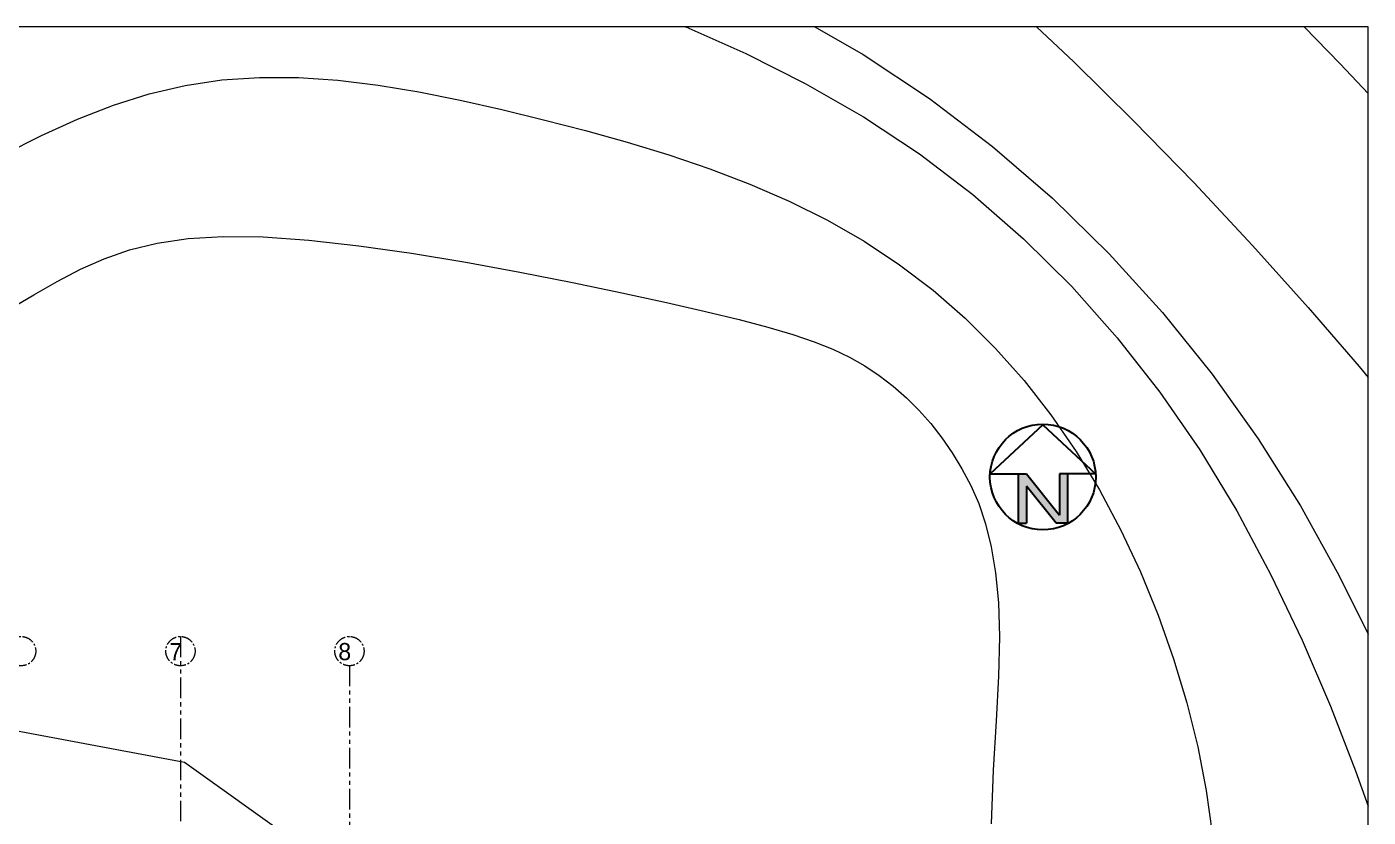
# Model space of a CAD drawing. Header units: millimetres. Extents: x -5316 to 10114, y -10026 to 11025.
# Drawn here: x 3577 to 10114, y 7176 to 11025 of the extents above; entities that cross this region are included whole.
import ezdxf

# ---------------------------------------------------------------- set-up
doc = ezdxf.new("R2010")
doc.units = ezdxf.units.MM
doc.linetypes.add('CENTER2', pattern=[28.575, 19.05, -3.175, 3.175, -3.175])
doc.linetypes.add('PHANTOM', pattern=[2.5, 1.25, -0.25, 0.25, -0.25, 0.25, -0.25])
doc.layers.get('0').update_dxf_attribs({"lineweight": 0})
for name, color, linetype, lineweight in [('1m', 12, 'Continuous', 0), ('AKS', 31, 'CENTER2', 5), ('yazi', 9, 'Continuous', 30), ('YOLLAR', 6, 'Continuous', 5)]:
    doc.layers.add(name, color=color, linetype=linetype, lineweight=lineweight)
doc.styles.get("Standard").update_dxf_attribs({"font": 'arial.ttf'})

msp = doc.modelspace()

# ---------------------------------------------------------------- hatches: boundary and pattern name
at = {"layer": 'yazi'}
msp.add_hatch(color=256, dxfattribs=at).paths.add_polyline_path([(8448.7, 8847.2), (8408.7, 8847.2), (8408.7, 8607.2), (8448.7, 8607.2), (8448.7, 8787.1), (8592.6, 8607.2), (8648.7, 8607.2), (8648.7, 8847.2), (8608.7, 8847.2), (8608.7, 8647.2)])

# ---------------------------------------------------------------- linework, layer by layer
at = {"color": 3, "lineweight": 9}
msp.add_lwpolyline([(-5276.1, 5027.6), (-3532.8, 6293.5), (293.6, 8201.7), (4344.4, 7442.8), (10113.9, 3322.8)], dxfattribs=at)
msp.add_lwpolyline([(-5276.1, 5027.6), (-3532.8, 6293.5), (293.6, 8201.7), (4344.4, 7442.8), (10113.9, 3322.8)], dxfattribs=at)
at = {"layer": '1m', "color": 252, "lineweight": 0, "true_color": 0x939598}
for points in [[(6786.8, 11024.7), (6788.6, 11024), (7080.3, 10894.8), (7370.7, 10749.3), (7654.4, 10586.7), (7926.8, 10406.2), (8186.9, 10208), (8434.4, 9992.4), (8669, 9759.8), (8890.5, 9510.6), (9098.6, 9245.2), (9293.1, 8963.9), (9473.6, 8667.1), (9640, 8356.3), (9792, 8037.3), (9929.5, 7716.8), (10052.3, 7401.8), (10113.9, 7229.2)], [(7417.4, 11024.7), (7652.9, 10889.7), (7975.6, 10676), (8283.4, 10442.2), (8575.6, 10189.7), (8851.8, 9919.6), (9111.3, 9633.4), (9353.6, 9332.4), (9577.9, 9017.9), (9783.8, 8691.3), (9970.9, 8354.7), (10113.9, 8066.3)], [(8497.5, 11024.7), (8679.8, 10853.7), (8970.7, 10567), (9263.4, 10266), (9549.7, 9960.1), (9821.3, 9658.4), (10069.7, 9370.2), (10113.9, 9316.2)], [(3467.1, 10404.4), (3647.4, 10495.4), (3823.9, 10575.1), (3998.3, 10642.9), (4172.4, 10697.9), (4348.2, 10739.3), (4527.3, 10766.4), (4711.3, 10778.7), (4899.8, 10777.6), (5092.4, 10764.4), (5288.5, 10740.7), (5487.3, 10708.2), (5688.5, 10668.3), (5891.2, 10622.6), (6095.1, 10572.6), (6299.3, 10519.5), (6503, 10462.5), (6705.2, 10400.7), (6904.8, 10332.9), (7100.8, 10258.1), (7292.2, 10175.1), (7478, 10082.8), (7657.3, 9980.2), (7829, 9866.4), (7993, 9741.5), (8149.1, 9605.5), (8297, 9458.9), (8436.6, 9301.8), (8567.9, 9134.4), (8690.4, 8957.1), (8804.3, 8770), (8909.1, 8573.6), (9004.5, 8369.7), (9090.1, 8160.2), (9165.3, 7947), (9229.8, 7732.2), (9283, 7517.7), (9324.6, 7305.4), (9354, 7097.4)], [(3492.7, 9649), (3610.7, 9720), (3724.7, 9785.1), (3837.5, 9843.8), (3953.4, 9895.1), (4076.6, 9937.9), (4211.4, 9971.1), (4362.2, 9993.5), (4533.1, 10004.1), (4728.4, 10001.8), (4950.5, 9986.1), (5194, 9958.7), (5451.6, 9922), (5716, 9878.4), (5979.7, 9830.2), (6235.6, 9779.9), (6476.3, 9729.8), (6694.5, 9682.2), (6884.6, 9639), (7048.2, 9599.4), (7188.6, 9562.4), (7309.2, 9526.7), (7413.4, 9491.2), (7504.4, 9454.5), (7585.5, 9415.5), (7660.2, 9373), (7731.2, 9325.9), (7798.9, 9274.3), (7863.4, 9218.1), (7924.5, 9157.6), (7982.2, 9092.6), (8036.4, 9023.5), (8087, 8950.2), (8134.1, 8872.9), (8177.3, 8791.2), (8216.1, 8702.6), (8249.6, 8604.2), (8277.2, 8493), (8298.1, 8366.2), (8311.5, 8220.8), (8316.7, 8053.9), (8312.9, 7862.6), (8300.8, 7645), (8286.3, 7404), (8276.9, 7143.5)]]:
    msp.add_lwpolyline(points, dxfattribs=at)
at = {"layer": '1m', "color": 8, "lineweight": 5}
msp.add_lwpolyline([(9802.7, 11024.7), (9977.2, 10845), (10113.9, 10700)], dxfattribs=at)
at = {"layer": 'AKS', "linetype": 'PHANTOM', "ltscale": 80}
for p, q in [((4325.4, 8055.4), (4325.4, 4387.2)), ((5148.9, 8055.4), (5148.9, 8051.6)), ((5148.9, 8055.4), (5148.9, 8051.6)), ((5148.9, 7912.9), (5148.9, 4387.2))]:
    msp.add_line(p, q, dxfattribs=at)
at = {"layer": 'AKS', "ltscale": 3}
for centre in [(3548.9, 7984.1), (4325.4, 7984.1), (5148.9, 7984.1)]:
    msp.add_circle(centre, 71.2, dxfattribs=at)
at = {"layer": 'yazi', "color": 7}
for p, q in [((8528.7, 9087.2), (8271.5, 8847.2)), ((8528.7, 9087.2), (8784.3, 8847.2)), ((8271.5, 8847.2), (8408.7, 8847.2)), ((8408.7, 8847.2), (8408.7, 8607.2)), ((8408.7, 8847.2), (8448.7, 8847.2)), ((8448.7, 8847.2), (8608.7, 8647.2)), ((8648.7, 8847.2), (8608.7, 8847.2)), ((8608.7, 8847.2), (8608.7, 8647.2)), ((8784.3, 8847.2), (8648.7, 8847.2)), ((8648.7, 8847.2), (8648.7, 8607.2)), ((8592.6, 8607.3), (8448.7, 8787.1)), ((8448.7, 8787.1), (8448.7, 8607.2)), ((8408.7, 8607.2), (8448.7, 8607.2)), ((8648.7, 8607.2), (8592.6, 8607.2))]:
    msp.add_line(p, q, dxfattribs=at)
msp.add_circle((8528.4, 8832.3), 257.7, dxfattribs=at)
at = {"layer": 'YOLLAR'}
msp.add_lwpolyline([(-5276.1, 11024.7), (-5276.1, -10021), (10113.9, -10021), (10113.9, 11024.7)], close=True, dxfattribs=at)

# ---------------------------------------------------------------- texts
at = {"layer": 'AKS', "lineweight": -2, "ltscale": 3, "char_height": 83.623, "attachment_point": 3}
for s, insert in [('{\\fGoldman|b0|i0|c162|p2;7} ', (4333.4, 8023.8)), ('{\\fGoldman|b0|i0|c162|p2;8} ', (5156.9, 8023.8))]:
    msp.add_mtext_dynamic_manual_height_columns(s, width=115.045, gutter_width=12.5, heights=[91.9], dxfattribs=dict(at, insert=insert))

doc.saveas('drawing.dxf')
